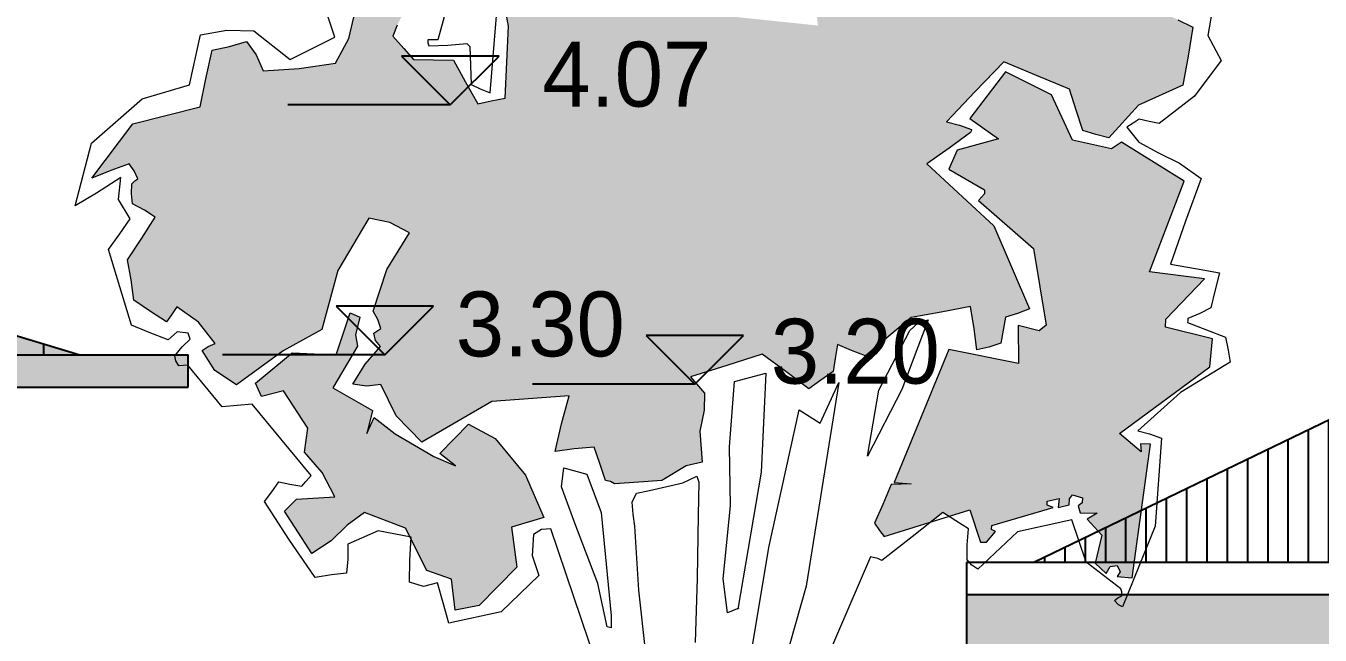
# Model space of a CAD drawing. Extents: x 9483 to 67306, y -5730 to 5191.
# Drawn here: x 23248.7 to 23647.3, y -412.4 to -224.7 of the extents above; entities that cross this region are included whole.
import ezdxf

# ---------------------------------------------------------------- set-up
doc = ezdxf.new("R2010")
doc.units = 0
doc.header["$MEASUREMENT"] = 0
doc.layers.get('0').update_dxf_attribs({"linetype": 'CONTINUOUS'})
for name, color, linetype in [('duvar', 3, 'CONTINUOUS'), ('kolon', 1, 'CONTINUOUS'), ('Layer1', 4, 'CONTINUOUS'), ('yazı', 6, 'CONTINUOUS'), ('ölçü', 5, 'CONTINUOUS')]:
    doc.layers.add(name, color=color, linetype=linetype)

msp = doc.modelspace()

# ---------------------------------------------------------------- hatches: boundary and pattern name
at = {"layer": 'duvar'}
h = msp.add_hatch(color=256, dxfattribs=at)
h.dxf.hatch_style = 1
h.set_gradient(color1=(255, 191, 0), color2=(255, 219, 112), one_color=1, tint=0.72, name='CYLINDER')
h.paths.add_polyline_path([(23923.67009, -524.72593), (23958.89398, -524.72593), (23958.89398, -400.03672), (23538.41979, -400.03672), (23538.41979, -525.03672), (23568.41979, -525.03672, -1.045391209), (23731.03833, -525.03672), (23761.03833, -525.03672, -1.043393465)])
h.paths.add_polyline_path([(23761.03833, -555.03672), (23731.03833, -555.03672), (23731.03833, -640.03672), (23761.03833, -640.03672)])
h.paths.add_polyline_path([(23568.41979, -555.03672), (23538.41979, -555.03672), (23538.41979, -640.03672), (23568.41979, -640.03672)])
h.paths.add_polyline_path([(23923.65688, -640.03672), (23958.89398, -640.03672), (23958.89398, -554.72593), (23923.65688, -554.72593)])
at = {"layer": 'kolon'}
h = msp.add_hatch(dxfattribs=at)
h.set_pattern_fill('LINE,_O', color=256, scale=50, angle=90)
h.set_pattern_definition([(90, (0, 267.568), (-6.25, 4e-16), [])])
h.paths.add_polyline_path([(23683.41979, -310.03672), (23813.89398, -310.03672), (23748.65688, -280.03672)])
h.paths.add_polyline_path([(23938.17969, -390.03672), (23813.89398, -330.03672), (23683.41979, -330.03672), (23559.13407, -390.03672)])
at = {"layer": 'Layer1'}
h = msp.add_hatch(color=35, dxfattribs=at)
h.dxf.hatch_style = 1
h.set_gradient(color1=(255, 0, 0), color2=(255, 209, 209), one_color=1, tint=0.91, name='CYLINDER')
h.paths.add_polyline_path([(23229.15191, -315.18523), (23229.15191, -326.03672), (23254.15191, -326.03672), (23254.15191, -322.68523)])
h = msp.add_hatch(color=35, dxfattribs=at)
h.dxf.hatch_style = 1
h.set_gradient(color1=(255, 0, 0), color2=(255, 209, 209), one_color=1, tint=0.91, name='CYLINDER')
h.paths.add_polyline_path([(23254.15191, -322.68523), (23254.15191, -326.03672), (23265.32355, -326.03672)])
at = {"layer": 'yazı'}
h = msp.add_hatch(color=256, dxfattribs=at)
h.set_gradient(color1=(38, 153, 0), color2=(228, 255, 219), one_color=1, tint=0.93, name='CYLINDER')
h.paths.add_polyline_path([(23563.30154, -138.14836), (23576.67837, -132.2083), (23564.95601, -114.10037), (23553.23365, -95.99245), (23548.55642, -98.6889), (23543.5706, -101.37998), (23542.04384, -100.42729), (23540.51708, -99.47461), (23540.26775, -96.0748), (23540.33239, -92.3718), (23537.87449, -91.71154), (23535.11339, -90.73731), (23539.52513, -85.5668), (23543.63368, -80.08231), (23536.8325, -62.98632), (23530.03132, -45.89032), (23526.63151, -46.13966), (23523.23171, -46.38899), (23520.80613, -43.87723), (23518.37516, -41.67405), (23519.36016, -38.29579), (23520.34516, -34.91753), (23515.44014, -32.97984), (23510.5405, -30.73357), (23512.14267, -27.36608), (23514.04804, -24.31257), (23517.12849, -24.67501), (23520.21433, -24.72888), (23522.41212, -22.60649), (23524.91849, -20.4895), (23508.29111, -0.44389), (23485.33585, 10.76052), (23479.27729, 17.34851), (23473.22411, 24.24508), (23471.35645, 23.35164), (23469.80276, 22.76141), (23465.20094, 24.38512), (23460.59911, 26.00884), (23462.5745, 33.07395), (23464.2413, 40.14444), (23457.72873, 38.40605), (23451.21615, 36.66766), (23449.74325, 40.70618), (23448.27036, 44.7447), (23440.79971, 41.17097), (23433.32906, 37.59724), (23434.18479, 33.56949), (23434.73732, 29.85571), (23435.3491, 29.53636), (23435.96627, 29.52558), (23437.04979, 20.86369), (23438.13331, 12.2018), (23435.65386, 11.62772), (23433.483, 11.04826), (23430.43487, 13.26221), (23427.68994, 15.16219), (23424.8642, 12.43341), (23421.72989, 9.71002), (23409.70051, 10.22867), (23397.66574, 10.43874), (23400.97937, 5.75074), (23403.97902, 0.75953), (23402.38224, -2.29937), (23400.78546, -5.35828), (23403.51424, -8.18401), (23406.5516, -11.01513), (23401.53346, -15.5577), (23396.81852, -20.41425), (23391.32865, -16.61429), (23386.14198, -13.1283), (23376.50742, -34.56757), (23366.56966, -55.69288), (23366.87286, -56.00685), (23367.48464, -56.3262), (23373.41776, -52.41696), (23379.65945, -48.51309), (23380.50441, -53.15801), (23381.34937, -57.80293), (23389.16091, -52.38308), (23397.81203, -51.91673), (23399.31725, -54.10374), (23401.13105, -56.29615), (23401.86133, -49.82666), (23398.88322, -43.60112), (23408.42238, -45.31102), (23417.65835, -46.70694), (23421.69305, -63.13729), (23425.41377, -79.87084), (23442.7968, -74.30938), (23459.91434, -66.27387), (23462.06366, -66.92874), (23463.90439, -67.57823), (23469.2596, -79.09278), (23474.30623, -90.60195), (23476.79106, -89.71929), (23478.70191, -88.93954), (23481.01966, -95.04062), (23480.59258, -101.82408), (23470.31236, -107.20084), (23467.01107, -119.49033), (23471.63444, -119.87971), (23476.56639, -120.27447), (23478.67262, -123.39801), (23480.77884, -126.52156), (23479.49603, -129.27726), (23477.89924, -132.33617), (23470.50401, -131.58973), (23463.10877, -130.84329), (23463.37426, -133.31735), (23463.32578, -136.0946), (23452.59694, -149.48915), (23456.9456, -165.6163), (23444.13208, -174.65298), (23430.40896, -182.74774), (23430.38742, -183.98207), (23430.05729, -185.21102), (23428.81218, -185.80664), (23427.25849, -186.39688), (23423.63628, -181.70349), (23418.42267, -179.76042), (23418.28801, -187.47501), (23418.46732, -194.88641), (23408.57648, -195.6398), (23398.37706, -196.3878), (23395.84914, -199.73913), (23393.32122, -203.09046), (23397.26435, -224.76673), (23396.25936, -246.97399), (23391.92303, -247.82433), (23387.89528, -248.68006), (23384.00219, -241.8212), (23380.4123, -235.2763), (23374.24063, -235.16858), (23368.06895, -235.06085), (23365.04236, -231.61256), (23361.71258, -227.85031), (23363.00616, -224.47743), (23364.60294, -221.41853), (23357.55938, -218.2088), (23350.11567, -220.23962), (23348.11873, -228.53906), (23343.97248, -236.18363), (23332.83115, -237.84123), (23321.70597, -238.57307), (23319.63207, -233.59802), (23316.61625, -229.53257), (23311.3434, -230.98392), (23306.07593, -232.12669), (23304.06822, -241.0433), (23302.37449, -249.65671), (23281.60242, -254.85034), (23268.96282, -271.60699), (23274.869, -269.24066), (23280.46121, -267.17753), (23281.96643, -269.36455), (23283.15767, -271.85476), (23282.22115, -272.45577), (23281.27924, -273.36536), (23281.22537, -276.4512), (23281.48009, -279.54243), (23285.15078, -281.45856), (23288.5075, -283.6779), (23284.3828, -290.08814), (23279.94412, -296.80157), (23281.07073, -302.99479), (23281.88876, -309.18263), (23287.07543, -312.66862), (23291.95891, -315.84064), (23293.53953, -313.70748), (23295.12554, -311.26574), (23301.83359, -316.013), (23306.9664, -322.58483), (23304.79015, -323.47287), (23302.91711, -324.67489), (23306.82097, -330.91659), (23313.5344, -335.35526), (23327.91778, -324.8026), (23339.76246, -318.21844), (23344.70901, -300.09279), (23354.252, -283.89944), (23360.71072, -285.24689), (23366.82853, -288.44046), (23359.84039, -299.73956), (23355.60257, -312.63005), (23357.1024, -315.12565), (23357.97968, -317.91907), (23357.04315, -318.52008), (23355.79266, -319.42428), (23356.37212, -321.59514), (23357.88272, -323.47357), (23353.15701, -328.94729), (23349.34628, -335.05433), (23353.65568, -335.7469), (23357.98662, -335.20514), (23362.75699, -344.85742), (23370.64012, -353.02065), (23392.15863, -340.43179), (23415.95728, -338.68645), (23413.64638, -347.28909), (23411.64406, -355.89712), (23417.52331, -355.07371), (23423.70576, -354.56427), (23425.47108, -359.53392), (23427.23101, -364.81217), (23428.76855, -365.14768), (23429.99211, -365.7864), (23437.40889, -365.2985), (23444.51709, -364.80522), (23452.0039, -360.30573), (23456.96278, -359.15758), (23456.20401, -349.57532), (23457.55146, -343.11661), (23457.64303, -337.87069), (23453.40903, -332.85794), (23464.58269, -329.34884), (23475.44775, -325.83436), (23482.7622, -331.20955), (23489.76806, -336.57936), (23493.51954, -333.86675), (23497.27102, -331.15413), (23497.95821, -327.15331), (23498.65079, -322.84391), (23502.93864, -324.77082), (23507.23188, -326.38915), (23514.43704, -320.34136), (23521.32822, -314.59677), (23530.61805, -312.90686), (23539.5993, -311.21156), (23540.71514, -318.02195), (23541.52777, -324.51837), (23545.24694, -323.65725), (23548.97149, -322.48755), (23549.65868, -318.48674), (23550.34587, -314.48592), (23554.07042, -313.31622), (23557.80036, -311.83794), (23546.82444, -286.33477), (23526.16931, -267.14489), (23533.04433, -262.32605), (23539.61077, -257.50182), (23539.93013, -256.89004), (23539.93552, -256.58146), (23536.25406, -255.28249), (23532.25863, -254.28671), (23541.06595, -244.87143), (23549.86789, -235.76474), (23559.98113, -239.95408), (23570.09437, -244.14342), (23572.14134, -250.66138), (23574.1937, -256.87076), (23578.18375, -258.17512), (23582.17918, -259.17089), (23591.30586, -249.14383), (23604.99666, -242.90057), (23606.69578, -233.97857), (23608.08632, -225.05119), (23603.49527, -222.81031), (23598.90421, -220.56942), (23600.87422, -213.8129), (23602.84422, -207.05637), (23600.38093, -206.7047), (23597.61445, -206.03906), (23603.0866, -193.1701), (23608.86734, -180.30654), (23587.17717, -149.67751), (23577.27556, -151.04807)])
h.paths.add_polyline_path([(23490.17882, -206.94186), (23491.56554, -215.91772), (23492.64905, -224.57961), (23478.47574, -223.09751), (23464.30244, -221.6154), (23471.9239, -209.40132), (23458.45933, -202.68406), (23474.86275, -200.19228)], flags=16)
h = msp.add_hatch(color=256, dxfattribs=at)
h.set_gradient(color1=(38, 153, 0), color2=(228, 255, 219), one_color=1, tint=0.93, name='CYLINDER')
h.paths.add_polyline_path([(23613.35777, -329.78497), (23614.12576, -321.1554), (23599.68157, -317.50782), (23599.72466, -315.03915), (23611.67168, -302.5919), (23594.73189, -300.44415), (23605.40532, -272.54077), (23586.16922, -260.47525), (23583.04568, -262.58147), (23571.054, -259.90273), (23564.50754, -245.89796), (23550.43119, -238.86135), (23539.3776, -253.17626), (23548.2188, -259.50414), (23535.50223, -262.98631), (23532.93122, -268.80631), (23543.93251, -275.17189), (23543.91096, -276.40623), (23542.02176, -278.534), (23559.04929, -293.33907), (23562.9601, -316.86685), (23560.7677, -318.68064), (23554.31437, -317.02461), (23554.41827, -328.75618), (23532.88743, -324.36755), (23516.1193, -365.43768), (23521.35984, -365.83784), (23515.18278, -366.03869), (23512.60638, -372.16728), (23510.03537, -377.98728), (23511.54058, -380.1743), (23513.05118, -382.05273), (23527.42185, -377.59534), (23531.0837, -374.65055), (23532.98813, -375.86883), (23539.43162, -373.87023), (23542.65368, -383.80416), (23544.50518, -383.83647), (23547.34169, -380.49053), (23546.11813, -379.85182), (23546.13967, -378.61748), (23565.06562, -373.08296), (23563.22489, -372.43347), (23563.24644, -371.19914), (23566.9656, -370.33802), (23566.60854, -373.10989), (23570.01912, -372.24339), (23570.05144, -370.39188), (23570.99874, -369.17371), (23574.06842, -370.15332), (23574.04148, -371.69624), (23572.79099, -372.60045), (23573.37045, -374.77131), (23578.61638, -374.86288), (23575.49822, -376.66051), (23580.0408, -381.67865), (23578.03848, -390.28668), (23581.37903, -393.43177), (23582.65107, -391.29322), (23584.81655, -391.02235), (23585.70998, -392.89001), (23584.7573, -394.41677), (23589.38067, -394.80615), (23595.03978, -353.5421), (23591.95394, -353.48824), (23592.21943, -355.96229), (23585.52754, -350.28929)])
h = msp.add_hatch(color=256, dxfattribs=at)
h.set_gradient(color1=(38, 153, 0), color2=(228, 255, 219), one_color=1, tint=0.93, name='CYLINDER')
h.paths.add_polyline_path([(23402.56586, -363.14692), (23393.19367, -351.87093), (23384.93732, -347.40533), (23376.13538, -356.51202), (23381.00808, -360.30121), (23374.26772, -357.40546), (23362.35145, -350.40654), (23355.95737, -345.35609), (23353.7111, -350.25573), (23355.37791, -343.18523), (23343.15306, -336.18093), (23350.7853, -323.34969), (23350.22738, -319.94449), (23351.55867, -314.41153), (23348.49437, -313.12333), (23344.25656, -326.01383), (23330.68426, -325.46825), (23319.40827, -334.84043), (23321.18975, -338.88434), (23328.01091, -337.15134), (23335.52621, -348.7036), (23334.47118, -356.09345), (23339.91796, -362.36208), (23343.80028, -369.83811), (23332.05794, -370.55918), (23328.2903, -374.19755), (23336.70442, -387.30889), (23342.63753, -383.39964), (23347.66105, -378.54848), (23352.977, -374.62846), (23365.54814, -379.47806), (23366.91404, -382.20024), (23367.35116, -382.28763), (23367.30855, -382.98648), (23372.11075, -392.55707), (23379.78226, -395.1604), (23380.84962, -404.74805), (23388.28256, -403.3344), (23399.91023, -391.49893), (23398.27418, -379.12326), (23408.20272, -376.20978)])
at = {"layer": 'ölçü'}
h = msp.add_hatch(color=5, dxfattribs=at)
h.dxf.hatch_style = 1
h.set_gradient(color1=(255, 0, 0), color2=(255, 204, 204), one_color=1, tint=0.9, name='CYLINDER')
h.paths.add_polyline_path([(22738.65688, -326.03672), (21828.65688, -326.03672), (21828.65688, -336.03672), (22738.65688, -336.03672)])
h.paths.add_polyline_path([(23298.65688, -326.03672), (22753.65688, -326.03672), (22753.65688, -336.03672), (23298.65688, -336.03672)])

# ---------------------------------------------------------------- linework, layer by layer
at = {"color": 27, "lineweight": 0}
for p, q in [((23397.26435, -224.76673), (23393.32122, -203.09046)), ((23348.11873, -228.53906), (23350.11567, -220.23962)), ((23363.00616, -224.47743), (23361.71258, -227.85031)), ((23396.25936, -246.97399), (23397.26435, -224.76673)), ((23306.07593, -232.12669), (23311.3434, -230.98392)), ((23311.3434, -230.98392), (23316.61625, -229.53257)), ((23316.61625, -229.53257), (23319.63207, -233.59802)), ((23343.97248, -236.18363), (23348.11873, -228.53906)), ((23361.71258, -227.85031), (23365.04236, -231.61256)), ((23304.06822, -241.0433), (23306.07593, -232.12669)), ((23319.63207, -233.59802), (23321.70597, -238.57307)), ((23365.04236, -231.61256), (23368.06895, -235.06085)), ((23368.06895, -235.06085), (23374.24063, -235.16858)), ((23374.24063, -235.16858), (23380.4123, -235.2763)), ((23321.70597, -238.57307), (23332.83115, -237.84123)), ((23332.83115, -237.84123), (23343.97248, -236.18363)), ((23380.4123, -235.2763), (23384.00219, -241.8212)), ((23302.37449, -249.65671), (23304.06822, -241.0433)), ((23384.00219, -241.8212), (23387.89528, -248.68006)), ((23391.92303, -247.82433), (23396.25936, -246.97399)), ((23281.60242, -254.85034), (23302.37449, -249.65671)), ((23387.89528, -248.68006), (23391.92303, -247.82433)), ((23268.96282, -271.60699), (23281.60242, -254.85034)), ((23274.869, -269.24066), (23268.96282, -271.60699)), ((23280.46121, -267.17753), (23274.869, -269.24066)), ((23281.96643, -269.36455), (23280.46121, -267.17753)), ((23283.15767, -271.85476), (23281.96643, -269.36455)), ((23281.22537, -276.4512), (23281.27924, -273.36536)), ((23281.27924, -273.36536), (23282.22115, -272.45577)), ((23282.22115, -272.45577), (23283.15767, -271.85476)), ((23281.48009, -279.54243), (23281.22537, -276.4512)), ((23285.15078, -281.45856), (23281.48009, -279.54243)), ((23288.5075, -283.6779), (23285.15078, -281.45856)), ((23284.3828, -290.08814), (23288.5075, -283.6779)), ((23354.252, -283.89944), (23344.70901, -300.09279)), ((23360.71072, -285.24689), (23354.252, -283.89944)), ((23366.82853, -288.44046), (23360.71072, -285.24689)), ((23279.94412, -296.80157), (23284.3828, -290.08814)), ((23359.84039, -299.73956), (23366.82853, -288.44046)), ((23281.07073, -302.99479), (23279.94412, -296.80157)), ((23344.70901, -300.09279), (23339.76246, -318.21844)), ((23355.60257, -312.63005), (23359.84039, -299.73956)), ((23281.88876, -309.18263), (23281.07073, -302.99479)), ((23287.07543, -312.66862), (23281.88876, -309.18263)), ((23291.95891, -315.84064), (23287.07543, -312.66862)), ((23293.53953, -313.70748), (23291.95891, -315.84064)), ((23295.12554, -311.26574), (23293.53953, -313.70748)), ((23301.83359, -316.013), (23295.12554, -311.26574)), ((23344.25656, -326.01383), (23348.49437, -313.12333)), ((23348.49437, -313.12333), (23351.55867, -314.41153)), ((23351.55867, -314.41153), (23350.22738, -319.94449)), ((23357.1024, -315.12565), (23355.60257, -312.63005)), ((23306.9664, -322.58483), (23301.83359, -316.013)), ((23339.76246, -318.21844), (23327.91778, -324.8026)), ((23355.79266, -319.42428), (23357.04315, -318.52008)), ((23357.04315, -318.52008), (23357.97968, -317.91907)), ((23357.97968, -317.91907), (23357.1024, -315.12565)), ((23511.36892, -336.95641), (23520.94962, -318.60297)), ((23526.56337, -315.30551), (23518.47173, -336.77171)), ((23520.94962, -318.60297), (23523.46138, -316.17739)), ((23523.46138, -316.17739), (23526.56337, -315.30551)), ((23304.79015, -323.47287), (23306.9664, -322.58483)), ((23350.22738, -319.94449), (23350.7853, -323.34969)), ((23356.37212, -321.59514), (23355.79266, -319.42428)), ((23357.88272, -323.47357), (23356.37212, -321.59514)), ((23302.91711, -324.67489), (23304.79015, -323.47287)), ((23306.82097, -330.91659), (23302.91711, -324.67489)), ((23327.91778, -324.8026), (23313.5344, -335.35526)), ((23319.40827, -334.84043), (23330.68426, -325.46825)), ((23330.68426, -325.46825), (23344.25656, -326.01383)), ((23350.7853, -323.34969), (23343.15306, -336.18093)), ((23353.15701, -328.94729), (23357.88272, -323.47357)), ((23349.34628, -335.05433), (23353.15701, -328.94729)), ((23313.5344, -335.35526), (23306.82097, -330.91659)), ((23321.18975, -338.88434), (23319.40827, -334.84043)), ((23465.38073, -354.36567), (23466.96518, -334.32927)), ((23466.96518, -334.32927), (23476.57975, -331.71899)), ((23476.57975, -331.71899), (23475.12075, -362.25263)), ((23499.06327, -334.58087), (23489.01553, -397.37576)), ((23493.28793, -347.13585), (23499.06327, -334.58087)), ((23328.01091, -337.15134), (23321.18975, -338.88434)), ((23335.52621, -348.7036), (23328.01091, -337.15134)), ((23343.15306, -336.18093), (23355.37791, -343.18523)), ((23353.65568, -335.7469), (23349.34628, -335.05433)), ((23357.98662, -335.20514), (23353.65568, -335.7469)), ((23362.75699, -344.85742), (23357.98662, -335.20514)), ((23415.95728, -338.68645), (23392.15863, -340.43179)), ((23413.64638, -347.28909), (23415.95728, -338.68645)), ((23518.47173, -336.77171), (23507.92758, -357.26907)), ((23507.92758, -357.26907), (23511.36892, -336.95641)), ((23392.15863, -340.43179), (23370.64012, -353.02065)), ((23355.37791, -343.18523), (23353.7111, -350.25573)), ((23353.7111, -350.25573), (23355.95737, -345.35609)), ((23355.95737, -345.35609), (23362.35145, -350.40654)), ((23370.64012, -353.02065), (23362.75699, -344.85742)), ((23477.49403, -385.44489), (23486.87769, -343.01115)), ((23486.87769, -343.01115), (23493.28793, -347.13585)), ((23334.47118, -356.09345), (23335.52621, -348.7036)), ((23362.35145, -350.40654), (23374.26772, -357.40546)), ((23376.13538, -356.51202), (23384.93732, -347.40533)), ((23384.93732, -347.40533), (23393.19367, -351.87093)), ((23411.64406, -355.89712), (23413.64638, -347.28909)), ((23393.19367, -351.87093), (23402.56586, -363.14692)), ((23423.70576, -354.56427), (23417.52331, -355.07371)), ((23425.47108, -359.53392), (23423.70576, -354.56427)), ((23465.6801, -372.58289), (23465.38073, -354.36567)), ((23339.91796, -362.36208), (23334.47118, -356.09345)), ((23374.26772, -357.40546), (23381.00808, -360.30121)), ((23381.00808, -360.30121), (23376.13538, -356.51202)), ((23417.52331, -355.07371), (23411.64406, -355.89712)), ((23343.80028, -369.83811), (23339.91796, -362.36208)), ((23413.61562, -366.73525), (23414.33513, -360.88294)), ((23414.33513, -360.88294), (23421.40024, -362.85832)), ((23427.23101, -364.81217), (23425.47108, -359.53392)), ((23475.12075, -362.25263), (23467.90256, -404.41549)), ((23402.56586, -363.14692), (23408.20272, -376.20978)), ((23417.74189, -377.91968), (23413.61562, -366.73525)), ((23421.40024, -362.85832), (23425.82432, -374.6653)), ((23428.76855, -365.14768), (23427.23101, -364.81217)), ((23429.99211, -365.7864), (23428.76855, -365.14768)), ((23440.76022, -367.82642), (23450.98658, -365.5355)), ((23450.98658, -365.5355), (23455.34446, -363.45082)), ((23455.34446, -363.45082), (23455.92931, -365.3131)), ((23455.92931, -365.3131), (23455.75156, -375.49636)), ((23328.2903, -374.19755), (23332.05794, -370.55918)), ((23332.05794, -370.55918), (23343.80028, -369.83811)), ((23435.44966, -371.43786), (23436.73247, -368.68215)), ((23436.73247, -368.68215), (23440.76022, -367.82642)), ((23336.70442, -387.30889), (23328.2903, -374.19755)), ((23352.977, -374.62846), (23347.66105, -378.54848)), ((23365.54814, -379.47806), (23352.977, -374.62846)), ((23425.82432, -374.6653), (23428.97253, -406.51407)), ((23435.69361, -375.14625), (23435.44966, -371.43786)), ((23463.43539, -395.07719), (23465.6801, -372.58289)), ((23347.66105, -378.54848), (23342.63753, -383.39964)), ((23408.20272, -376.20978), (23398.27418, -379.12326)), ((23424.82472, -396.56398), (23417.74189, -377.91968)), ((23436.24614, -378.86003), (23435.69361, -375.14625)), ((23455.75156, -375.49636), (23455.41222, -394.93714)), ((23372.11075, -392.55707), (23365.54814, -379.47806)), ((23398.27418, -379.12326), (23399.91023, -391.49893)), ((23437.44433, -398.63632), (23436.24614, -378.86003)), ((23342.63753, -383.39964), (23336.70442, -387.30889)), ((23468.86375, -437.76947), (23477.49403, -385.44489)), ((23379.78226, -395.1604), (23372.11075, -392.55707)), ((23399.91023, -391.49893), (23388.28256, -403.3344)), ((23380.84962, -404.74805), (23379.78226, -395.1604)), ((23427.67894, -409.88694), (23424.82472, -396.56398)), ((23439.57366, -418.12019), (23437.44433, -398.63632)), ((23455.41222, -394.93714), (23454.75891, -414.68112)), ((23464.79518, -405.59597), (23463.43539, -395.07719)), ((23489.01553, -397.37576), (23471.58332, -458.80703)), ((23388.28256, -403.3344), (23380.84962, -404.74805)), ((23428.97253, -406.51407), (23428.90789, -410.21707)), ((23468.21653, -404.1123), (23464.79518, -405.59597)), ((23428.90789, -410.21707), (23427.67894, -409.88694))]:
    msp.add_line(p, q, dxfattribs=at)
at = {"layer": 'duvar', "color": 27, "lineweight": 0}
for p, q in [((23392.4085, -166.95923), (23375.58269, -229.01845)), ((23343.80395, -228.15507), (23338.23172, -211.3892)), ((23391.65754, -245.35028), (23393.61521, -221.61626)), ((23603.49527, -222.81031), (23608.08632, -225.05119)), ((23614.04098, -219.9076), (23612.67198, -227.60065)), ((23302.45372, -227.4333), (23310.50383, -226.03042)), ((23310.50383, -226.03042), (23318.83559, -226.17585)), ((23318.83559, -226.17585), (23330.10237, -235.01549)), ((23608.08632, -225.05119), (23606.69578, -233.97857)), ((23299.09856, -242.80862), (23302.45372, -227.4333)), ((23330.10237, -235.01549), (23343.80395, -228.15507)), ((23372.49685, -228.96458), (23372.48069, -229.89033)), ((23372.48069, -229.89033), (23372.77312, -230.82147)), ((23374.03977, -228.99151), (23372.49685, -228.96458)), ((23372.77312, -230.82147), (23378.64159, -230.61523)), ((23375.58269, -229.01845), (23374.03977, -228.99151)), ((23378.64159, -230.61523), (23384.51546, -230.1004)), ((23384.51546, -230.1004), (23384.81866, -230.41437)), ((23384.81866, -230.41437), (23385.42505, -231.04231)), ((23385.42505, -231.04231), (23385.63129, -236.91079)), ((23612.67198, -227.60065), (23616.8575, -235.39066)), ((23606.69578, -233.97857), (23604.99666, -242.90057)), ((23385.63129, -236.91079), (23385.83754, -242.77927)), ((23550.43119, -238.86135), (23539.3776, -253.17626)), ((23549.86789, -235.76474), (23541.06595, -244.87143)), ((23559.98113, -239.95408), (23549.86789, -235.76474)), ((23564.50754, -245.89796), (23550.43119, -238.86135)), ((23616.8575, -235.39066), (23608.64041, -246.35963)), ((23284.51433, -247.18422), (23299.09856, -242.80862)), ((23385.83754, -242.77927), (23388.59325, -244.06208)), ((23570.09437, -244.14342), (23559.98113, -239.95408)), ((23604.99666, -242.90057), (23591.30586, -249.14383)), ((23388.59325, -244.06208), (23391.65754, -245.35028)), ((23541.06595, -244.87143), (23532.25863, -254.28671)), ((23571.054, -259.90273), (23564.50754, -245.89796)), ((23572.14134, -250.66138), (23570.09437, -244.14342)), ((23608.64041, -246.35963), (23597.68916, -254.81145)), ((23268.84276, -260.80117), (23284.51433, -247.18422)), ((23574.1937, -256.87076), (23572.14134, -250.66138)), ((23591.30586, -249.14383), (23582.17918, -259.17089)), ((23532.25863, -254.28671), (23536.25406, -255.28249)), ((23539.3776, -253.17626), (23548.2188, -259.50414)), ((23589.66598, -254.67141), (23587.79293, -255.87342)), ((23591.53903, -253.46939), (23589.66598, -254.67141)), ((23594.6141, -254.14042), (23591.53903, -253.46939)), ((23597.68916, -254.81145), (23594.6141, -254.14042)), ((23539.61077, -257.50182), (23533.04433, -262.32605)), ((23536.25406, -255.28249), (23539.93552, -256.58146)), ((23539.93013, -256.89004), (23539.61077, -257.50182)), ((23539.93552, -256.58146), (23539.93013, -256.89004)), ((23578.18375, -258.17512), (23574.1937, -256.87076)), ((23582.17918, -259.17089), (23578.18375, -258.17512)), ((23587.79293, -255.87342), (23591.41514, -260.56682)), ((23263.87466, -280.16116), (23268.84276, -260.80117)), ((23533.04433, -262.32605), (23526.16931, -267.14489)), ((23535.50223, -262.98631), (23532.93122, -268.80631)), ((23548.2188, -259.50414), (23535.50223, -262.98631)), ((23583.04568, -262.58147), (23571.054, -259.90273)), ((23586.16922, -260.47525), (23583.04568, -262.58147)), ((23605.40532, -272.54077), (23586.16922, -260.47525)), ((23591.41514, -260.56682), (23597.53296, -263.76038)), ((23597.53296, -263.76038), (23603.95935, -266.95933)), ((23603.95935, -266.95933), (23610.6674, -271.70659)), ((23526.16931, -267.14489), (23546.82444, -286.33477)), ((23532.93122, -268.80631), (23543.93251, -275.17189)), ((23277.91713, -271.45461), (23270.42494, -276.26268)), ((23277.18147, -278.23268), (23277.91713, -271.45461)), ((23594.73189, -300.44415), (23605.40532, -272.54077)), ((23610.6674, -271.70659), (23605.80703, -284.8949)), ((23270.42494, -276.26268), (23263.87466, -280.16116)), ((23280.78213, -284.16041), (23277.18147, -278.23268)), ((23543.91096, -276.40623), (23542.02176, -278.534)), ((23542.02176, -278.534), (23559.04929, -293.33907)), ((23543.93251, -275.17189), (23543.91096, -276.40623)), ((23277.6155, -288.7353), (23280.78213, -284.16041)), ((23546.82444, -286.33477), (23557.80036, -311.83794)), ((23605.80703, -284.8949), (23601.25524, -298.08859)), ((23274.13489, -293.61339), (23277.6155, -288.7353)), ((23277.63861, -305.09563), (23274.13489, -293.61339)), ((23559.04929, -293.33907), (23562.9601, -316.86685)), ((23601.25524, -298.08859), (23608.94829, -299.45758)), ((23611.67168, -302.5919), (23594.73189, -300.44415)), ((23599.72466, -315.03915), (23611.67168, -302.5919)), ((23608.94829, -299.45758), (23616.33276, -300.82119)), ((23616.33276, -300.82119), (23615.00686, -306.04557)), ((23281.13693, -316.88645), (23277.63861, -305.09563)), ((23615.00686, -306.04557), (23613.67557, -311.57853)), ((23521.32822, -314.59677), (23514.43704, -320.34136)), ((23530.61805, -312.90686), (23521.32822, -314.59677)), ((23539.5993, -311.21156), (23530.61805, -312.90686)), ((23540.71514, -318.02195), (23539.5993, -311.21156)), ((23550.34587, -314.48592), (23549.65868, -318.48674)), ((23554.07042, -313.31622), (23550.34587, -314.48592)), ((23557.80036, -311.83794), (23554.07042, -313.31622)), ((23606.51889, -314.84907), (23606.50812, -315.46624)), ((23610.24883, -313.37078), (23606.51889, -314.84907)), ((23613.67557, -311.57853), (23610.24883, -313.37078)), ((23286.65373, -319.14349), (23281.13693, -316.88645)), ((23541.52777, -324.51837), (23540.71514, -318.02195)), ((23549.65868, -318.48674), (23548.97149, -322.48755)), ((23560.7677, -318.68064), (23554.31437, -317.02461)), ((23554.31437, -317.02461), (23554.41827, -328.75618)), ((23562.9601, -316.86685), (23560.7677, -318.68064)), ((23599.68157, -317.50782), (23599.72466, -315.03915)), ((23614.12576, -321.1554), (23599.68157, -317.50782)), ((23606.50812, -315.46624), (23606.49734, -316.0834)), ((23606.49734, -316.0834), (23612.32273, -318.34583)), ((23612.32273, -318.34583), (23618.14812, -320.60826)), ((23292.47912, -321.40592), (23286.65373, -319.14349)), ((23295.29946, -318.98572), (23292.47912, -321.40592)), ((23298.6885, -319.35356), (23295.29946, -318.98572)), ((23296.76159, -323.64141), (23299.27335, -321.21583)), ((23298.98092, -320.2847), (23298.6885, -319.35356)), ((23299.27335, -321.21583), (23298.98092, -320.2847)), ((23498.65079, -322.84391), (23497.95821, -327.15331)), ((23502.93864, -324.77082), (23498.65079, -322.84391)), ((23514.43704, -320.34136), (23507.23188, -326.38915)), ((23548.97149, -322.48755), (23545.24694, -323.65725)), ((23613.35777, -329.78497), (23614.12576, -321.1554)), ((23618.14812, -320.60826), (23619.00385, -324.63601)), ((23294.55303, -326.38096), (23296.76159, -323.64141)), ((23294.83468, -327.92927), (23294.55303, -326.38096)), ((23475.44775, -325.83436), (23464.58269, -329.34884)), ((23482.7622, -331.20955), (23475.44775, -325.83436)), ((23507.23188, -326.38915), (23502.93864, -324.77082)), ((23532.88743, -324.36755), (23516.1193, -365.43768)), ((23554.41827, -328.75618), (23532.88743, -324.36755)), ((23545.24694, -323.65725), (23541.52777, -324.51837)), ((23619.00385, -324.63601), (23619.55638, -328.34978)), ((23295.7335, -329.48835), (23294.83468, -327.92927)), ((23298.51614, -329.22824), (23295.7335, -329.48835)), ((23309.09573, -342.0687), (23298.51614, -329.22824)), ((23464.58269, -329.34884), (23453.40903, -332.85794)), ((23497.95821, -327.15331), (23497.27102, -331.15413)), ((23585.52754, -350.28929), (23613.35777, -329.78497)), ((23619.55638, -328.34978), (23604.2688, -337.65195)), ((23453.40903, -332.85794), (23457.64303, -337.87069)), ((23489.76806, -336.57936), (23482.7622, -331.20955)), ((23493.51954, -333.86675), (23489.76806, -336.57936)), ((23497.27102, -331.15413), (23493.51954, -333.86675)), ((23457.64303, -337.87069), (23457.55146, -343.11661)), ((23604.2688, -337.65195), (23591.09821, -349.46049)), ((23318.3694, -341.30453), (23309.09573, -342.0687)), ((23336.50738, -363.22858), (23318.3694, -341.30453)), ((23457.55146, -343.11661), (23456.20401, -349.57532)), ((23456.20401, -349.57532), (23456.96278, -359.15758)), ((23592.21943, -355.96229), (23585.52754, -350.28929)), ((23591.09821, -349.46049), (23594.78506, -350.45088)), ((23594.78506, -350.45088), (23598.46652, -351.74985)), ((23589.38067, -394.80615), (23595.03978, -353.5421)), ((23595.03978, -353.5421), (23591.95394, -353.48824)), ((23591.95394, -353.48824), (23592.21943, -355.96229)), ((23598.46652, -351.74985), (23596.4496, -378.87829)), ((23452.0039, -360.30573), (23444.51709, -364.80522)), ((23456.96278, -359.15758), (23452.0039, -360.30573)), ((23324.38105, -368.26444), (23326.595, -365.2163)), ((23326.595, -365.2163), (23329.97865, -365.89272)), ((23329.97865, -365.89272), (23333.67088, -366.57452)), ((23333.67088, -366.57452), (23334.93215, -365.05315)), ((23334.93215, -365.05315), (23336.50738, -363.22858)), ((23437.40889, -365.2985), (23429.99211, -365.7864)), ((23444.51709, -364.80522), (23437.40889, -365.2985)), ((23515.18278, -366.03869), (23512.60638, -372.16728)), ((23521.35984, -365.83784), (23515.18278, -366.03869)), ((23516.1193, -365.43768), (23521.35984, -365.83784)), ((23322.1671, -371.31257), (23324.38105, -368.26444)), ((23563.24644, -371.19914), (23566.9656, -370.33802)), ((23566.9656, -370.33802), (23566.60854, -373.10989)), ((23570.01912, -372.24339), (23570.05144, -370.39188)), ((23570.05144, -370.39188), (23570.99874, -369.17371)), ((23570.99874, -369.17371), (23574.06842, -370.15332)), ((23574.06842, -370.15332), (23574.04148, -371.69624)), ((23329.6824, -382.86483), (23322.1671, -371.31257)), ((23512.60638, -372.16728), (23510.03537, -377.98728)), ((23513.05118, -382.05273), (23539.43162, -373.87023)), ((23531.0837, -374.65055), (23521.69153, -382.20355)), ((23535.0522, -377.18924), (23531.0837, -374.65055)), ((23539.43162, -373.87023), (23542.65368, -383.80416)), ((23546.13967, -378.61748), (23565.06562, -373.08296)), ((23563.22489, -372.43347), (23563.24644, -371.19914)), ((23565.06562, -373.08296), (23563.22489, -372.43347)), ((23566.60854, -373.10989), (23570.01912, -372.24339)), ((23574.04148, -371.69624), (23572.79099, -372.60045)), ((23572.79099, -372.60045), (23573.37045, -374.77131)), ((23510.03537, -377.98728), (23511.54058, -380.1743)), ((23539.0207, -379.72793), (23535.0522, -377.18924)), ((23546.11813, -379.85182), (23546.13967, -378.61748)), ((23570.86408, -376.8883), (23554.13053, -380.60903)), ((23575.26661, -389.92962), (23570.86408, -376.8883)), ((23573.37045, -374.77131), (23578.61638, -374.86288)), ((23578.61638, -374.86288), (23575.49822, -376.66051)), ((23575.49822, -376.66051), (23580.0408, -381.67865)), ((23357.20022, -380.25838), (23347.8673, -384.41696)), ((23367.35116, -382.28763), (23357.20022, -380.25838)), ((23366.91869, -389.37967), (23367.35116, -382.28763)), ((23405.02532, -381.40184), (23404.60362, -387.87672)), ((23407.52092, -379.90202), (23405.02532, -381.40184)), ((23410.30356, -379.64191), (23407.52092, -379.90202)), ((23426.15374, -426.52892), (23410.30356, -379.64191)), ((23511.54058, -380.1743), (23513.05118, -382.05273)), ((23521.69153, -382.20355), (23512.30474, -389.44797)), ((23538.62593, -384.65988), (23539.0207, -379.72793)), ((23554.13053, -380.60903), (23541.89108, -392.12515)), ((23544.50518, -383.83647), (23547.34169, -380.49053)), ((23547.34169, -380.49053), (23546.11813, -379.85182)), ((23580.0408, -381.67865), (23578.03848, -390.28668)), ((23596.4496, -378.87829), (23586.44721, -403.7066)), ((23337.80948, -394.73644), (23329.6824, -382.86483)), ((23347.8673, -384.41696), (23347.7865, -389.04572)), ((23538.54514, -389.28864), (23538.62593, -384.65988)), ((23542.65368, -383.80416), (23544.50518, -383.83647)), ((23347.7865, -389.04572), (23347.40251, -393.3605)), ((23366.80019, -396.16851), (23366.91869, -389.37967)), ((23404.60362, -387.87672), (23406.65598, -394.0861)), ((23508.82348, -388.31659), (23495.10259, -420.01548)), ((23511.08118, -388.80926), (23508.82348, -388.31659)), ((23512.30474, -389.44797), (23511.08118, -388.80926)), ((23540.06113, -390.85849), (23538.54514, -389.28864)), ((23585.92699, -398.14132), (23575.26661, -389.92962)), ((23578.03848, -390.28668), (23581.37903, -393.43177)), ((23342.76298, -393.89687), (23337.80948, -394.73644)), ((23347.40251, -393.3605), (23342.76298, -393.89687)), ((23406.65598, -394.0861), (23395.03908, -405.3044)), ((23541.89108, -392.12515), (23540.06113, -390.85849)), ((23581.37903, -393.43177), (23582.65107, -391.29322)), ((23582.65107, -391.29322), (23584.81655, -391.02235)), ((23585.70998, -392.89001), (23584.7573, -394.41677)), ((23584.7573, -394.41677), (23589.38067, -394.80615)), ((23584.81655, -391.02235), (23585.70998, -392.89001)), ((23371.09882, -397.47826), (23366.80019, -396.16851)), ((23375.44054, -396.31933), (23371.09882, -397.47826)), ((23377.18432, -402.52332), (23375.44054, -396.31933)), ((23586.21942, -399.07246), (23585.92699, -398.14132)), ((23378.92809, -408.72732), (23377.18432, -402.52332)), ((23584.01086, -401.812), (23584.95277, -400.90241)), ((23585.22365, -403.06789), (23584.01086, -401.812)), ((23584.95277, -400.90241), (23586.19787, -400.30679)), ((23586.19787, -400.30679), (23586.21942, -399.07246)), ((23395.03908, -405.3044), (23378.92809, -408.72732)), ((23586.44721, -403.7066), (23585.22365, -403.06789))]:
    msp.add_line(p, q, dxfattribs=at)
at = {"layer": 'duvar'}
for p, q in [((23538.41979, -390.03672), (23538.41979, -525.03672)), ((23958.89398, -390.03672), (23538.41979, -390.03672)), ((23538.41979, -390.03672), (23538.41979, -400.03672)), ((23958.89398, -400.03672), (23538.41979, -400.03672))]:
    msp.add_line(p, q, dxfattribs=at)
at = {"layer": 'kolon'}
msp.add_line((23683.41979, -330.03672), (23559.13407, -390.03672), dxfattribs=at)
at = {"layer": 'Layer1', "color": 35}
for p, q in [((23008.65688, -249.03672), (23265.32355, -326.03672)), ((23254.15191, -326.03672), (23254.15191, -322.68523)), ((22753.65688, -326.03672), (23298.65688, -326.03672)), ((22753.65688, -336.03672), (23298.65688, -336.03672))]:
    msp.add_line(p, q, dxfattribs=at)
at = {"layer": 'yazı', "color": 35}
msp.add_line((23298.65688, -336.03672), (23298.65688, -326.03672), dxfattribs=at)
at = {"layer": 'ölçü', "color": 5}
for p, q in [((23364.38875, -234.03672), (23379.38875, -249.03672)), ((23394.38875, -234.03672), (23364.38875, -234.03672)), ((23379.38875, -249.03672), (23394.38875, -234.03672)), ((23379.38875, -249.03672), (23329.38875, -249.03672)), ((23344.21859, -311.03672), (23359.21859, -326.03672)), ((23374.21859, -311.03672), (23344.21859, -311.03672)), ((23359.21859, -326.03672), (23374.21859, -311.03672)), ((23469.66048, -320.09922), (23439.66048, -320.09922)), ((23439.66048, -320.09922), (23454.66048, -335.09922)), ((23454.66048, -335.09922), (23469.66048, -320.09922)), ((23359.21859, -326.03672), (23309.21859, -326.03672)), ((23454.66048, -335.09922), (23404.66048, -335.09922))]:
    msp.add_line(p, q, dxfattribs=at)

# ---------------------------------------------------------------- texts
for s, p in [('4.07', (23407.72605, -249.55878)), ('3.30', (23381.06236, -326.53836)), ('3.20', (23478.11851, -334.93614))]:
    msp.add_text(s, height=20, dxfattribs=at).set_placement(p)

doc.saveas('drawing.dxf')
